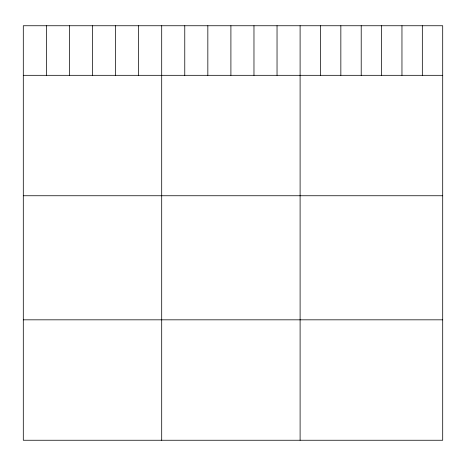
<?xml version="1.0" encoding="UTF-8"?>
<svg xmlns="http://www.w3.org/2000/svg" width="466" height="466" viewBox="0 0 466 466"><rect width="100%" height="100%" fill="white"/><g stroke="black" fill="none" stroke-linecap="round" stroke-linejoin="round"><path stroke-width="0.7" d="M442.7 75.317L442.7 440.253L23.3 440.253L23.3 25.747L442.7 25.747L442.7 75.317L23.3 75.317M23.3 195.749L442.7 195.749M23.3 319.827L442.7 319.827M422.33 25.747L422.33 75.317M401.96 25.747L401.96 75.317M381.59 25.747L381.59 75.317M361.214 25.747L361.214 75.317M340.844 25.747L340.844 75.317M320.474 25.747L320.474 75.317M300.104 25.747L300.104 440.253M277.037 25.747L277.037 75.317M253.97 25.747L253.97 75.317M230.903 25.747L230.903 75.317M207.836 25.747L207.836 75.317M184.769 25.747L184.769 75.317M161.702 25.747L161.702 440.253M138.635 25.747L138.635 75.317M115.568 25.747L115.568 75.317M92.501 25.747L92.501 75.317M69.434 25.747L69.434 75.317M46.367 25.747L46.367 75.317"/></g></svg>
